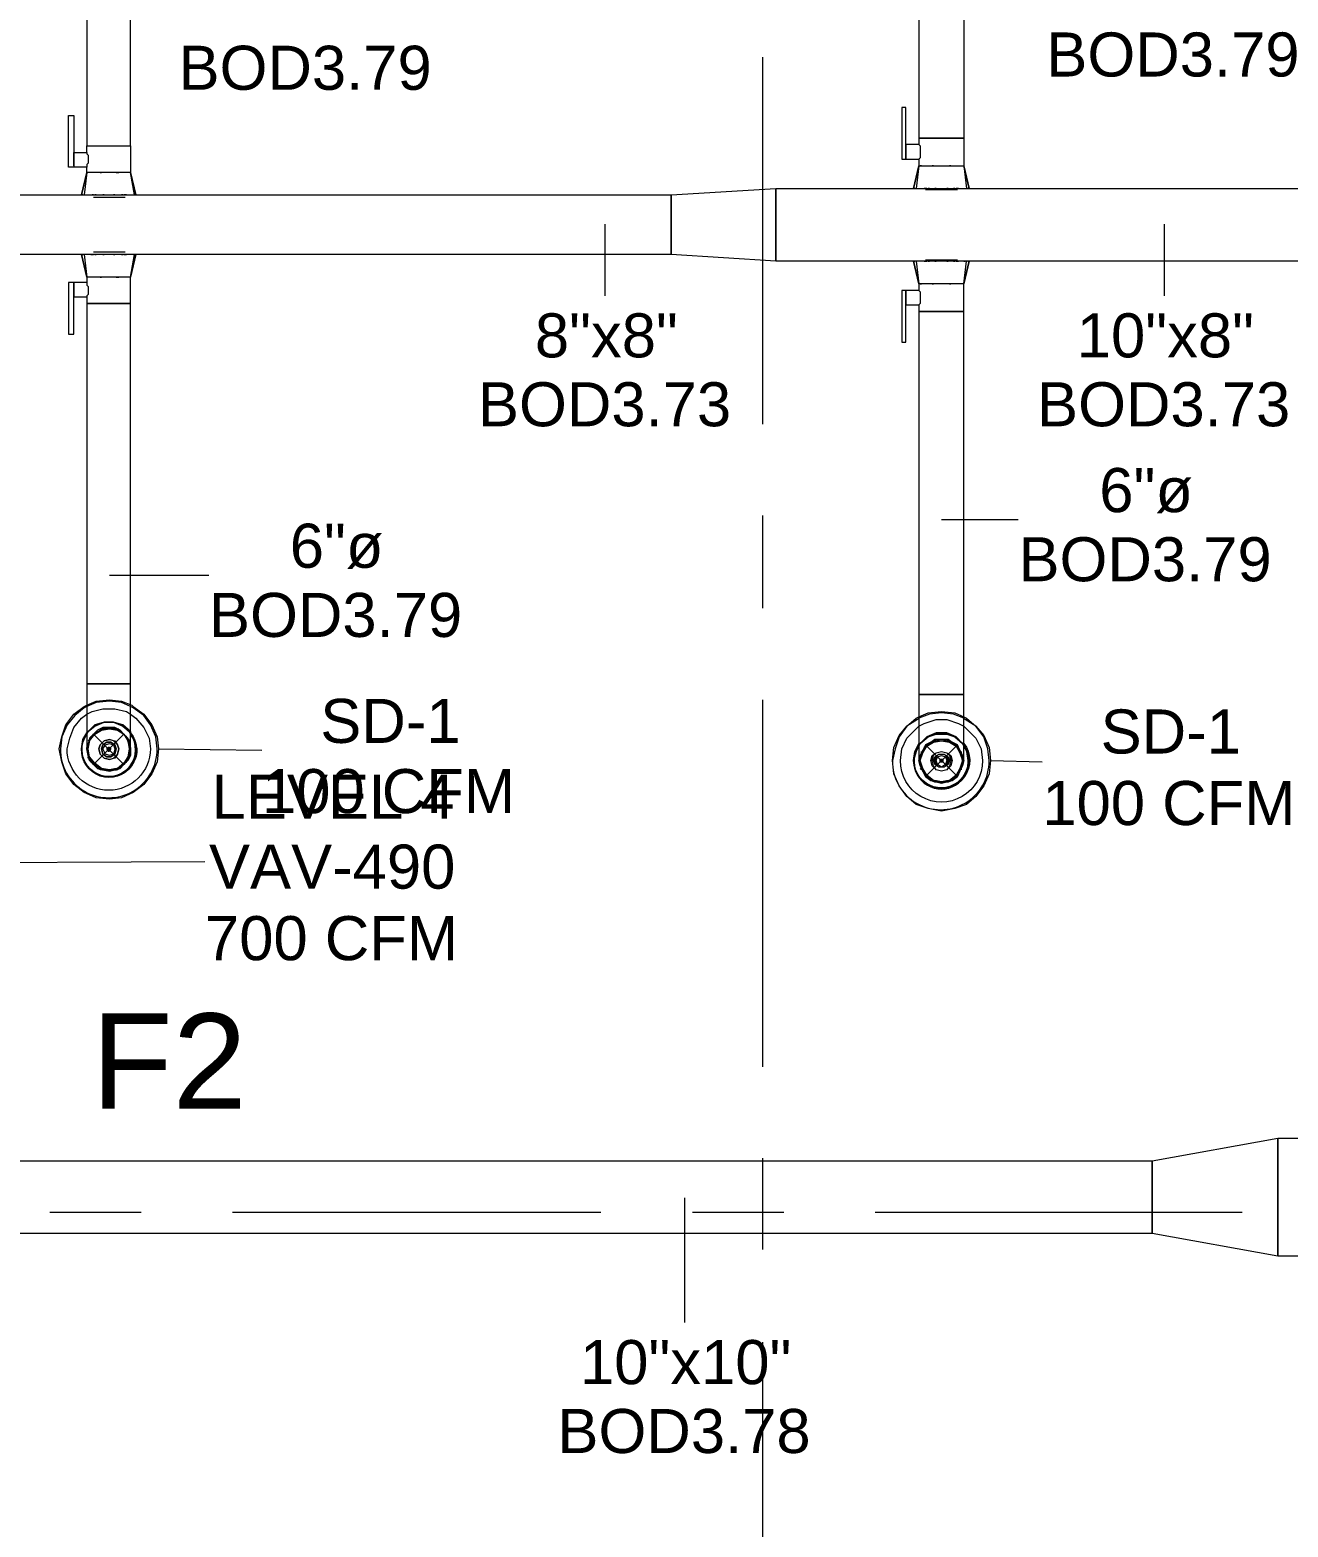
# Model space of a CAD drawing. Header units: metres. Extents: x 29 to 268, y -7 to 151.
# Drawn here: x 44.17 to 48.52, y 14.52 to 19.7 of the extents above; entities that cross this region are included whole.
import ezdxf

# ---------------------------------------------------------------- set-up
doc = ezdxf.new("R2010")
doc.units = ezdxf.units.M
doc.layers.add('HVAC - Ductos', color=5, linetype='Continuous', lineweight=50)
doc.layers.add('PDF2_Geometry', color=7, linetype='Continuous', true_color=0xaaaaaa)
doc.layers.add('PDF2_Text', color=7, linetype='Continuous')
doc.styles.add('PDF Arial-BoldMT-Identity-H', font='arial.ttf')
doc.styles.add('PDF Helvetica', font='')
doc.styles.get('PDF Helvetica').set_extended_font_data('Helvetica')

msp = doc.modelspace()

# ---------------------------------------------------------------- linework, layer by layer
at = {"layer": 'HVAC - Ductos', "lineweight": 0}
for points in [[(47.4024, 20.662), (47.4024, 19.3236), (47.3978, 19.3236), (47.3886, 19.3236), (47.3795, 19.3236), (47.3612, 19.3236), (47.3428, 19.3236), (47.3245, 19.3236), (47.3062, 19.3236), (47.2878, 19.3236), (47.2695, 19.3236), (47.2603, 19.3236), (47.2512, 19.3236), (47.2466, 19.3236), (47.2466, 19.3007), (47.2008, 19.3007), (47.2008, 19.2961), (47.2008, 19.2915), (47.2008, 19.2869), (47.2008, 19.2824), (47.2008, 19.2732), (47.2008, 19.2686), (47.2008, 19.264), (47.2008, 19.2594), (47.2008, 19.2548), (47.2008, 19.2503), (47.2008, 19.429), (47.187, 19.429), (47.187, 19.2503), (47.2008, 19.2503), (47.2466, 19.2503), (47.2466, 19.2274), (47.2512, 19.2274), (47.2558, 19.2274), (47.2603, 19.2274), (47.2695, 19.2274), (47.2878, 19.2274), (47.3062, 19.2274), (47.3245, 19.2274), (47.3428, 19.2274), (47.3612, 19.2274), (47.3795, 19.2274), (47.3886, 19.2274), (47.3932, 19.2274), (47.3978, 19.2274), (47.4024, 19.2274), (47.4208, 19.1494), (47.4162, 19.1494)], [(47.2466, 20.662), (47.2466, 19.3236), (47.2512, 19.3236), (47.2603, 19.3236), (47.2695, 19.3236), (47.2878, 19.3236), (47.3062, 19.3236), (47.3245, 19.3236), (47.3428, 19.3236), (47.3612, 19.3236), (47.3795, 19.3236), (47.3886, 19.3236), (47.3978, 19.3236), (47.4024, 19.3236), (47.4024, 19.2274), (47.4116, 19.1494)], [(44.3224, 19.2274), (44.3224, 19.2319), (44.3224, 19.2365), (44.3224, 19.2457), (44.3224, 19.2503), (44.3224, 19.2548), (44.3224, 19.264), (44.3224, 19.2686), (44.3224, 19.2732), (44.3682, 19.2732), (44.3682, 19.2961), (44.3728, 19.2961), (44.3774, 19.2961), (44.3911, 19.2961), (44.4049, 19.2961), (44.4232, 19.2961), (44.4461, 19.2961), (44.4644, 19.2961), (44.4828, 19.2961), (44.4965, 19.2961), (44.5103, 19.2961), (44.5195, 19.2961), (44.5195, 19.2045), (44.5149, 19.2045), (44.5103, 19.2045), (44.4965, 19.2045), (44.4828, 19.2045), (44.4644, 19.2045), (44.4461, 19.2045), (44.4232, 19.2045), (44.4049, 19.2045), (44.3911, 19.2045), (44.3774, 19.2045), (44.3728, 19.2045), (44.3682, 19.2045), (44.3682, 19.2228), (44.3224, 19.2228), (44.304, 19.2228), (44.304, 19.4015), (44.3224, 19.4015), (44.3224, 19.2228)], [(44.3682, 19.2732), (44.3682, 19.2686), (44.3728, 19.264), (44.3728, 19.2548), (44.3728, 19.2457), (44.3728, 19.2365), (44.3682, 19.2319), (44.3682, 19.2274), (44.3682, 19.2228)], [(47.2466, 19.3007), (47.2512, 19.2961), (47.2512, 19.2869), (47.2512, 19.2778), (47.2512, 19.2732), (47.2512, 19.264), (47.2512, 19.2548), (47.2466, 19.2503)], [(47.2282, 19.1494), (47.2466, 19.2274), (47.2282, 19.1494)], [(47.2466, 19.2274), (47.2374, 19.1494), (47.242, 19.1494), (47.2512, 19.1494), (47.2695, 19.1494), (47.2924, 19.1494), (47.3108, 19.1494), (47.3336, 19.1494), (47.3566, 19.1494), (47.3795, 19.1494), (47.3978, 19.1494), (47.407, 19.1494), (47.4162, 19.1494), (47.4208, 19.1494), (47.4024, 19.2274)], [(44.3499, 19.1265), (44.3682, 19.2045), (44.3499, 19.1265)], [(44.3682, 19.2045), (44.359, 19.1265), (44.3682, 19.1265)], [(44.3728, 19.2045), (44.3728, 19.2045)], [(44.3728, 19.2045), (44.3728, 19.2045)], [(44.5195, 19.1265), (44.5286, 19.1265), (44.5332, 19.1265), (44.5378, 19.1265), (44.5195, 19.2045), (44.5378, 19.1265)], [(44.5332, 19.1265), (44.5195, 19.2045)], [(44.382, 18.9203), (44.3911, 18.9203), (44.0428, 18.9203), (44.0428, 19.1265), (44.3911, 19.1265), (44.3865, 19.1265)], [(44.3728, 19.1265), (44.3911, 19.1265), (44.4094, 19.1265), (44.4324, 19.1265), (44.4553, 19.1265), (44.4782, 19.1265), (44.5011, 19.1265), (44.5149, 19.1265)], [(44.5011, 19.1174), (44.4782, 19.1174), (44.4553, 19.1174), (44.4324, 19.1174), (44.4094, 19.1174), (44.3911, 19.1174)], [(44.4003, 19.1265), (44.3957, 19.1265)], [(44.4278, 19.1265), (44.4232, 19.1265)], [(44.4644, 19.1265), (44.4598, 19.1265)], [(44.492, 19.1265), (44.4874, 19.1265)], [(44.5057, 19.1265), (44.4965, 19.1265), (46.3894, 19.1265), (46.3894, 18.9203), (44.4965, 18.9203), (44.5057, 18.9203)], [(44.5378, 19.1265), (44.5378, 19.1265)], [(47.2695, 18.8974), (46.7516, 18.8974), (46.7516, 19.1494), (47.2695, 19.1494)], [(47.2741, 19.1494), (47.2649, 19.1494)], [(47.3795, 19.1449), (47.3566, 19.1449), (47.3336, 19.1449), (47.3108, 19.1449), (47.2924, 19.1449), (47.2695, 19.1449)], [(47.2832, 19.1494), (47.2786, 19.1494)], [(47.3062, 19.1494), (47.3016, 19.1494)], [(47.3474, 19.1494), (47.3428, 19.1494)], [(47.3703, 19.1494), (47.3658, 19.1494)], [(47.384, 19.1494), (47.3749, 19.1494)], [(47.3795, 19.1494), (48.6354, 19.1494), (48.6354, 18.8974), (47.3795, 18.8974)], [(46.1603, 19.0257), (46.1603, 18.7782)], [(48.0945, 19.0257), (48.0945, 18.7782)], [(44.5195, 18.8423), (44.5149, 18.8423), (44.5103, 18.8423), (44.4965, 18.8423), (44.4828, 18.8423), (44.4644, 18.8423), (44.4461, 18.8423), (44.4232, 18.8423), (44.4049, 18.8423), (44.3911, 18.8423), (44.3774, 18.8423), (44.3728, 18.8423), (44.3682, 18.8423), (44.3682, 18.824), (44.3224, 18.824), (44.304, 18.824), (44.304, 18.6453), (44.3224, 18.6453), (44.3224, 18.824), (44.3224, 18.8195), (44.3224, 18.8149), (44.3224, 18.8103), (44.3224, 18.8057), (44.3224, 18.7965), (44.3224, 18.7919), (44.3224, 18.7828), (44.3224, 18.7782), (44.3224, 18.7736), (44.3682, 18.7736), (44.3682, 18.7507), (44.3728, 18.7507), (44.3774, 18.7507), (44.3911, 18.7507), (44.4049, 18.7507), (44.4232, 18.7507), (44.4461, 18.7507), (44.4644, 18.7507), (44.4828, 18.7507), (44.4965, 18.7507), (44.5103, 18.7507), (44.5195, 18.7507), (44.5195, 18.8423), (44.5332, 18.9203)], [(44.3682, 18.9203), (44.359, 18.9203), (44.3545, 18.9203), (44.3499, 18.9203), (44.3545, 18.9203)], [(44.3499, 18.9203), (44.3682, 18.8423), (44.3499, 18.9203)], [(44.359, 18.9203), (44.3682, 18.8423)], [(44.5149, 18.9203), (44.5011, 18.9203), (44.4782, 18.9203), (44.4553, 18.9203), (44.4324, 18.9203), (44.4094, 18.9203), (44.3911, 18.9203), (44.3728, 18.9203)], [(44.3911, 18.9295), (44.4094, 18.9295), (44.4324, 18.9295), (44.4553, 18.9295), (44.4782, 18.9295), (44.5011, 18.9295)], [(44.3957, 18.9203), (44.4003, 18.9203)], [(44.4232, 18.9203), (44.4278, 18.9203)], [(44.4598, 18.9203), (44.4644, 18.9203)], [(44.4874, 18.9203), (44.492, 18.9203)], [(44.5378, 18.9203), (44.5195, 18.8423), (44.5378, 18.9203), (44.5332, 18.9203), (44.5286, 18.9203), (44.5195, 18.9203)], [(44.5241, 18.9203), (44.5241, 18.9203)], [(44.5378, 18.9203), (44.5378, 18.9203)], [(47.4024, 18.8195), (47.3978, 18.8195), (47.3932, 18.8195), (47.3886, 18.8195), (47.3795, 18.8195), (47.3612, 18.8195), (47.3428, 18.8195), (47.3245, 18.8195), (47.3062, 18.8195), (47.2878, 18.8195), (47.2695, 18.8195), (47.2603, 18.8195), (47.2558, 18.8195), (47.2512, 18.8195), (47.2466, 18.8195), (47.2466, 18.7965), (47.2008, 18.7965), (47.187, 18.7965), (47.187, 18.6178), (47.2008, 18.6178), (47.2008, 18.7965), (47.2008, 18.7919), (47.2008, 18.7828), (47.2008, 18.7782), (47.2008, 18.7736), (47.2008, 18.7645), (47.2008, 18.7599), (47.2008, 18.7553), (47.2008, 18.7507), (47.2008, 18.7461), (47.2466, 18.7461), (47.2466, 18.7232), (47.2512, 18.7232), (47.2603, 18.7232), (47.2695, 18.7232), (47.2878, 18.7232), (47.3062, 18.7232), (47.3245, 18.7232), (47.3428, 18.7232), (47.3612, 18.7232), (47.3795, 18.7232), (47.3886, 18.7232), (47.3978, 18.7232), (47.4024, 18.7232), (47.4024, 18.8195), (47.4116, 18.8974), (47.407, 18.8974), (47.3978, 18.8974), (47.3795, 18.8974), (47.3566, 18.8974), (47.3336, 18.8974), (47.3108, 18.8974), (47.2924, 18.8974), (47.2695, 18.8974), (47.2512, 18.8974), (47.242, 18.8974), (47.2328, 18.8974), (47.2282, 18.8974), (47.2328, 18.8974)], [(47.2282, 18.8974), (47.2466, 18.8195), (47.2282, 18.8974)], [(47.2374, 18.8974), (47.2466, 18.8195)], [(47.2649, 18.8974), (47.2741, 18.8974)], [(47.2695, 18.9019), (47.2924, 18.9019), (47.3108, 18.9019), (47.3336, 18.9019), (47.3566, 18.9019), (47.3795, 18.9019)], [(47.2786, 18.8974), (47.2832, 18.8974)], [(47.3016, 18.8974), (47.3062, 18.8974)], [(47.3428, 18.8974), (47.3474, 18.8974)], [(47.3658, 18.8974), (47.3703, 18.8974)], [(47.3749, 18.8974), (47.384, 18.8974)], [(47.4024, 18.8974), (47.407, 18.8974)], [(44.3682, 18.824), (44.3682, 18.8195), (44.3682, 18.8149), (44.3728, 18.8103), (44.3728, 18.8011), (44.3728, 18.7919), (44.3728, 18.7828), (44.3682, 18.7782), (44.3682, 18.7736)], [(44.3728, 18.8423), (44.3728, 18.8423)], [(44.3728, 18.8423), (44.3728, 18.8423)], [(47.2466, 18.7965), (47.2512, 18.7919), (47.2512, 18.7828), (47.2512, 18.7782), (47.2512, 18.7691), (47.2512, 18.7599), (47.2512, 18.7507), (47.2466, 18.7461)], [(47.3245, 18.0036), (47.5903, 18.0036)], [(44.4461, 17.8111), (44.7899, 17.8111)], [(44.5195, 17.2107), (44.5195, 17.2153), (44.5195, 17.2336), (44.5195, 17.2657), (44.5195, 17.3023), (44.5195, 17.3527), (44.5195, 17.4032), (44.5195, 17.4353), (44.5103, 17.4353), (44.4965, 17.4353), (44.4828, 17.4353), (44.4644, 17.4353), (44.4461, 17.4353), (44.4232, 17.4353), (44.4049, 17.4353), (44.3911, 17.4353), (44.3774, 17.4353), (44.3728, 17.4353), (44.3682, 17.4353), (44.3682, 17.3849), (44.3682, 17.3344), (44.3682, 17.2886), (44.3682, 17.2519), (44.3682, 17.2244), (44.3682, 17.2107)], [(44.5241, 17.3619), (44.5286, 17.3573), (44.5652, 17.3298), (44.5928, 17.2932), (44.6111, 17.2519), (44.6157, 17.2107), (44.6111, 17.1649), (44.5928, 17.1236), (44.5652, 17.0869), (44.5286, 17.0594), (44.4874, 17.0411), (44.4461, 17.0365), (44.4003, 17.0411), (44.359, 17.0594), (44.3224, 17.0869), (44.2948, 17.1236), (44.2811, 17.1649), (44.272, 17.2107), (44.2811, 17.2519), (44.2948, 17.2932), (44.3224, 17.3298), (44.359, 17.3573), (44.3682, 17.3619)], [(44.3682, 17.3619), (44.4003, 17.3757), (44.4461, 17.3803), (44.4874, 17.3757), (44.5241, 17.3619)], [(44.5195, 17.3573), (44.4874, 17.3711), (44.4461, 17.3757), (44.4003, 17.3711), (44.3682, 17.3573)], [(47.4024, 17.1695), (47.4024, 17.174), (47.4024, 17.1923), (47.4024, 17.2244), (47.4024, 17.2657), (47.4024, 17.3115), (47.4024, 17.3619), (47.4024, 17.3986), (47.3978, 17.3986), (47.3886, 17.3986), (47.3795, 17.3986), (47.3612, 17.3986), (47.3428, 17.3986), (47.3245, 17.3986), (47.3062, 17.3986), (47.2878, 17.3986), (47.2695, 17.3986), (47.2603, 17.3986), (47.2512, 17.3986), (47.2466, 17.3986), (47.2466, 17.3436), (47.2466, 17.2932), (47.2466, 17.2473), (47.2466, 17.2107), (47.2466, 17.1877), (47.2466, 17.1695)], [(44.3682, 17.3298), (44.3865, 17.339), (44.4232, 17.3482), (44.4644, 17.3482), (44.5057, 17.339), (44.5195, 17.3298)], [(47.2466, 17.3161), (47.242, 17.3115), (47.2053, 17.2886), (47.1778, 17.2519), (47.164, 17.2107), (47.1549, 17.1695), (47.1595, 17.2153), (47.1778, 17.2565), (47.2053, 17.2886), (47.2374, 17.3161), (47.2466, 17.3207)], [(47.2466, 17.3207), (47.2786, 17.3344), (47.3245, 17.339), (47.3703, 17.3344), (47.4024, 17.3207)], [(47.4024, 17.3161), (47.3658, 17.3298), (47.3245, 17.3344), (47.2832, 17.3298), (47.2466, 17.3161)], [(47.2466, 17.2886), (47.2649, 17.2977), (47.3062, 17.3115), (47.3428, 17.3115), (47.384, 17.2977), (47.4024, 17.2886)], [(44.5195, 17.2153), (44.5195, 17.229), (44.5103, 17.2473), (44.4965, 17.2611), (44.4828, 17.2749), (44.4644, 17.284), (44.4461, 17.284), (44.4232, 17.284), (44.4049, 17.2749), (44.3911, 17.2611), (44.3774, 17.2473), (44.3728, 17.229), (44.3682, 17.2153)], [(44.3774, 17.2382), (44.3911, 17.2611), (44.414, 17.2749)], [(44.414, 17.2795), (44.4186, 17.2795)], [(44.414, 17.2795), (44.414, 17.2795)], [(44.4232, 17.2795), (44.4461, 17.284), (44.469, 17.2795), (44.4736, 17.2795), (44.4782, 17.2795)], [(44.4736, 17.2749), (44.4965, 17.2611), (44.5103, 17.2382)], [(44.3728, 17.2382), (44.3774, 17.2427)], [(44.3728, 17.2382), (44.3728, 17.2382)], [(44.3774, 17.1832), (44.3728, 17.2107), (44.3774, 17.2336)], [(44.5149, 17.2427), (44.5149, 17.2382), (44.5149, 17.2336), (44.5195, 17.2107), (44.5149, 17.1832)], [(44.6157, 17.2107), (44.9732, 17.2061)], [(47.3978, 17.174), (47.3978, 17.1877), (47.3978, 17.1695), (47.3978, 17.1511), (47.3886, 17.1327), (47.3749, 17.1145), (47.3612, 17.1053), (47.3428, 17.0961), (47.3245, 17.0961), (47.3062, 17.0961), (47.2878, 17.1053), (47.2741, 17.1145), (47.2603, 17.1327), (47.2512, 17.1511), (47.2512, 17.1695), (47.2512, 17.1877), (47.2603, 17.2061), (47.2741, 17.2199), (47.2878, 17.2336), (47.3062, 17.2382), (47.3245, 17.2427), (47.3428, 17.2382), (47.3612, 17.2336), (47.3749, 17.2199), (47.3886, 17.2061), (47.3978, 17.1877), (47.3886, 17.2061), (47.3795, 17.2244), (47.3612, 17.2336), (47.3428, 17.2427), (47.3245, 17.2427), (47.3062, 17.2427), (47.2878, 17.2336), (47.2695, 17.2244), (47.2603, 17.2061), (47.2512, 17.1877), (47.2512, 17.174)], [(47.3932, 17.1419), (47.3978, 17.1695), (47.3886, 17.1419), (47.3749, 17.119), (47.352, 17.1007), (47.3245, 17.0961), (47.297, 17.1007), (47.2741, 17.119), (47.2603, 17.1419), (47.2512, 17.1695), (47.2603, 17.1969), (47.2741, 17.2199), (47.297, 17.2336), (47.3245, 17.2382), (47.352, 17.2336), (47.3749, 17.2199), (47.3886, 17.1969), (47.3978, 17.1695), (47.3932, 17.1923)], [(47.2558, 17.1969), (47.2558, 17.2015)], [(47.2558, 17.1969), (47.2558, 17.1969)], [(47.2603, 17.2015), (47.2741, 17.2199), (47.2924, 17.2336)], [(47.2924, 17.2382), (47.297, 17.2382)], [(47.297, 17.2382), (47.297, 17.2382)], [(47.3016, 17.2382), (47.3245, 17.2427), (47.3474, 17.2382)], [(47.352, 17.2382), (47.3566, 17.2382)], [(47.352, 17.2382), (47.352, 17.2382)], [(47.3566, 17.2336), (47.3749, 17.2199), (47.3886, 17.2015)], [(47.3932, 17.2015), (47.3932, 17.1969)], [(47.3932, 17.1969), (47.3932, 17.1969)], [(44.3774, 17.1786), (44.3728, 17.1786), (44.3728, 17.1832)], [(44.414, 17.1419), (44.3911, 17.1557), (44.3774, 17.1786)], [(44.3911, 17.1557), (44.3911, 17.1557)], [(44.5103, 17.1786), (44.4965, 17.1557), (44.4736, 17.1419)], [(44.4965, 17.1557), (44.4965, 17.1557)], [(44.5149, 17.1832), (44.5149, 17.1786)], [(47.2558, 17.1419), (47.2512, 17.1695), (47.2558, 17.1923)], [(47.494, 17.1695), (47.6728, 17.1649)], [(44.4186, 17.1373), (44.414, 17.1373), (44.414, 17.1419)], [(44.469, 17.1419), (44.4461, 17.1373), (44.4186, 17.1419)], [(44.4782, 17.1419), (44.4736, 17.1373), (44.469, 17.1373)], [(47.2558, 17.1373), (47.2512, 17.1419)], [(47.2924, 17.1007), (47.2741, 17.1145), (47.2603, 17.1373)], [(47.2878, 17.1007), (47.2878, 17.1007)], [(47.297, 17.0961), (47.2924, 17.1007)], [(47.3474, 17.1007), (47.3245, 17.0961), (47.3016, 17.1007)], [(47.3566, 17.1007), (47.352, 17.0961)], [(47.3886, 17.1373), (47.3749, 17.1145), (47.3566, 17.1007)], [(47.3932, 17.1419), (47.3932, 17.1373)], [(43.754, 16.8165), (44.7761, 16.8211)], [(58.4346, 15.4553), (48.4886, 15.4553), (48.4886, 15.8631), (58.4346, 15.8631)], [(46.4353, 15.6569), (46.4353, 15.2261)]]:
    msp.add_lwpolyline(points, dxfattribs=at)
for points in [[(44.3682, 19.2961), (44.3728, 19.2961), (44.3774, 19.2961), (44.3911, 19.2961), (44.4049, 19.2961), (44.4232, 19.2961), (44.4461, 19.2961), (44.4644, 19.2961), (44.4828, 19.2961), (44.4965, 19.2961), (44.5103, 19.2961), (44.5195, 19.2961), (44.5195, 20.607), (44.5103, 20.607), (44.4965, 20.607), (44.4828, 20.607), (44.4644, 20.607), (44.4461, 20.607), (44.4232, 20.607), (44.4049, 20.607), (44.3911, 20.607), (44.3774, 20.607), (44.3728, 20.607), (44.3682, 20.607)], [(47.2558, 19.2274), (47.2512, 19.2274)], [(47.297, 19.2274), (47.2924, 19.2274)], [(47.3566, 19.2274), (47.352, 19.2274)], [(44.4186, 19.2045), (44.414, 19.2045)], [(44.4782, 19.2045), (44.4736, 19.2045), (44.469, 19.2045), (44.4736, 19.2045)], [(44.3499, 19.1265), (44.3545, 19.1265)], [(46.7516, 18.8974), (46.3894, 18.9203), (46.3894, 19.1265), (46.7516, 19.1494)], [(47.2282, 19.1494), (47.2328, 19.1494)], [(47.4208, 18.8974), (47.4024, 18.8195), (47.4208, 18.8974), (47.4162, 18.8974)], [(44.414, 18.8423), (44.4186, 18.8423)], [(44.469, 18.8423), (44.4736, 18.8423), (44.4782, 18.8423), (44.4736, 18.8423)], [(47.2512, 18.8195), (47.2558, 18.8195)], [(47.2924, 18.8195), (47.297, 18.8195)], [(47.352, 18.8195), (47.3566, 18.8195)], [(44.5195, 18.7507), (44.5103, 18.7507), (44.4965, 18.7507), (44.4828, 18.7507), (44.4644, 18.7507), (44.4461, 18.7507), (44.4232, 18.7507), (44.4049, 18.7507), (44.3911, 18.7507), (44.3774, 18.7507), (44.3728, 18.7507), (44.3682, 18.7507), (44.3682, 17.4353), (44.3728, 17.4353), (44.3774, 17.4353), (44.3911, 17.4353), (44.4049, 17.4353), (44.4232, 17.4353), (44.4461, 17.4353), (44.4644, 17.4353), (44.4828, 17.4353), (44.4965, 17.4353), (44.5103, 17.4353), (44.5195, 17.4353)], [(47.4024, 18.7232), (47.3978, 18.7232), (47.3886, 18.7232), (47.3795, 18.7232), (47.3612, 18.7232), (47.3428, 18.7232), (47.3245, 18.7232), (47.3062, 18.7232), (47.2878, 18.7232), (47.2695, 18.7232), (47.2603, 18.7232), (47.2512, 18.7232), (47.2466, 18.7232), (47.2466, 17.3986), (47.2512, 17.3986), (47.2603, 17.3986), (47.2695, 17.3986), (47.2878, 17.3986), (47.3062, 17.3986), (47.3245, 17.3986), (47.3428, 17.3986), (47.3612, 17.3986), (47.3795, 17.3986), (47.3886, 17.3986), (47.3978, 17.3986), (47.4024, 17.3986)], [(44.3728, 17.2703), (44.3957, 17.2932), (44.4278, 17.3023), (44.4598, 17.3023), (44.492, 17.2932), (44.5195, 17.2703), (44.5195, 17.2657), (44.5195, 17.2703), (44.492, 17.2932), (44.4598, 17.3023), (44.4278, 17.3023), (44.3957, 17.2932), (44.3728, 17.2703), (44.3682, 17.2657)], [(44.5149, 17.2703), (44.492, 17.2886), (44.4598, 17.3023), (44.4278, 17.3023), (44.3957, 17.2886), (44.3728, 17.2703), (44.3682, 17.2611), (44.3728, 17.2703), (44.3957, 17.2886), (44.4278, 17.3023), (44.4598, 17.3023), (44.492, 17.2886), (44.5149, 17.2703), (44.5195, 17.2611)], [(44.3682, 17.2657), (44.3545, 17.2427), (44.3499, 17.2107), (44.3545, 17.2427)], [(44.5149, 17.1877), (44.5103, 17.174), (44.4965, 17.1557), (44.4828, 17.1465), (44.4644, 17.1373), (44.4461, 17.1373), (44.4278, 17.1373), (44.4094, 17.1465), (44.3911, 17.1557), (44.382, 17.174), (44.3728, 17.1877), (44.3728, 17.2107), (44.3728, 17.229), (44.382, 17.2473), (44.3911, 17.2611), (44.4094, 17.2703), (44.4278, 17.2795), (44.4461, 17.284), (44.4644, 17.2795), (44.4828, 17.2703), (44.4965, 17.2611), (44.5103, 17.2473), (44.5149, 17.229), (44.5195, 17.2107)], [(44.5103, 17.1832), (44.4965, 17.1603), (44.4736, 17.1419), (44.4461, 17.1373), (44.4186, 17.1419), (44.3957, 17.1603), (44.3774, 17.1832), (44.3728, 17.2107), (44.3774, 17.2382), (44.3957, 17.2611), (44.4186, 17.2749), (44.4461, 17.2795), (44.4736, 17.2749), (44.4965, 17.2611), (44.5103, 17.2382), (44.5149, 17.2107)], [(47.2466, 17.2199), (47.2512, 17.229), (47.2786, 17.2519), (47.3062, 17.2611), (47.3428, 17.2611), (47.3703, 17.2519), (47.3978, 17.229), (47.3749, 17.2519), (47.3428, 17.2657), (47.3062, 17.2657), (47.2741, 17.2519), (47.2512, 17.229), (47.2466, 17.229), (47.2512, 17.229)], [(47.3978, 17.229), (47.3703, 17.2519), (47.3428, 17.2611), (47.3062, 17.2611), (47.2786, 17.2519), (47.2512, 17.229), (47.2741, 17.2519), (47.3062, 17.2657), (47.3428, 17.2657), (47.3749, 17.2519), (47.3978, 17.229), (47.4024, 17.229), (47.3978, 17.229), (47.4024, 17.2199)], [(44.5195, 17.2107), (44.5195, 17.1877), (44.5103, 17.1695), (44.4965, 17.1557), (44.4828, 17.1419), (44.4644, 17.1373), (44.4461, 17.1327), (44.4232, 17.1373), (44.4049, 17.1419), (44.3911, 17.1557), (44.3774, 17.1695), (44.3728, 17.1877), (44.3682, 17.2107), (44.3682, 17.2153), (44.3682, 17.2107), (44.3728, 17.1877), (44.3774, 17.1695), (44.3911, 17.1557), (44.4049, 17.1419), (44.4232, 17.1373), (44.4461, 17.1327), (44.4644, 17.1373), (44.4828, 17.1419), (44.4965, 17.1557), (44.5103, 17.1695), (44.5195, 17.1877), (44.5195, 17.2107), (44.5195, 17.2153)], [(44.414, 17.2244), (44.4094, 17.2107), (44.414, 17.2244), (44.4278, 17.2382), (44.4461, 17.2427), (44.4644, 17.2382), (44.4736, 17.2244), (44.4782, 17.2107), (44.4736, 17.2244), (44.4598, 17.2382), (44.4461, 17.2427), (44.4278, 17.2382)], [(44.4736, 17.1923), (44.4782, 17.2107), (44.4736, 17.1923), (44.4644, 17.1786), (44.4461, 17.174), (44.4278, 17.1786), (44.414, 17.1923), (44.4094, 17.2107), (44.414, 17.1923), (44.4278, 17.1786), (44.4461, 17.174), (44.4598, 17.1786)], [(44.4232, 17.2244), (44.4186, 17.2107), (44.4232, 17.2244), (44.437, 17.2336), (44.4507, 17.2336), (44.4644, 17.2244), (44.469, 17.2107), (44.4644, 17.2244), (44.4507, 17.2336), (44.437, 17.2336)], [(44.4644, 17.1923), (44.469, 17.2107), (44.4644, 17.1923), (44.4507, 17.1832), (44.437, 17.1832), (44.4232, 17.1923), (44.4186, 17.2107), (44.4232, 17.1923), (44.437, 17.1832), (44.4507, 17.1832)], [(44.4598, 17.1923), (44.4461, 17.1877), (44.4324, 17.1923), (44.4232, 17.2107), (44.4324, 17.2244), (44.4461, 17.229), (44.4598, 17.2244), (44.4644, 17.2107)], [(44.4461, 17.2061), (44.4507, 17.2107), (44.4461, 17.2015), (44.4415, 17.2015), (44.437, 17.2107), (44.4415, 17.2153), (44.4461, 17.2153), (44.4507, 17.2107), (44.4461, 17.2153), (44.4415, 17.2153), (44.4415, 17.2107), (44.4415, 17.2061)], [(47.2466, 17.229), (47.2328, 17.2015), (47.2282, 17.1695), (47.2328, 17.2015)], [(47.3566, 17.1511), (47.3428, 17.1373), (47.3245, 17.1327), (47.3062, 17.1373), (47.2924, 17.1511), (47.2878, 17.1695), (47.2924, 17.1877), (47.3062, 17.1969), (47.3245, 17.2015), (47.3428, 17.1969), (47.3566, 17.1877), (47.3612, 17.1695)], [(47.352, 17.1511), (47.3428, 17.1373), (47.3245, 17.1327), (47.3062, 17.1373), (47.297, 17.1511), (47.2924, 17.1695), (47.297, 17.1877), (47.3062, 17.1969), (47.3245, 17.2015), (47.3428, 17.1969), (47.352, 17.1877), (47.3566, 17.1695)], [(47.4024, 17.1695), (47.3978, 17.1511), (47.3886, 17.1327), (47.3795, 17.1145), (47.3612, 17.1007), (47.3428, 17.0961), (47.3245, 17.0915), (47.3062, 17.0961), (47.2878, 17.1007), (47.2695, 17.1145), (47.2603, 17.1327), (47.2512, 17.1511), (47.2466, 17.1695), (47.2512, 17.174), (47.2466, 17.1695), (47.2512, 17.1511), (47.2603, 17.1327), (47.2695, 17.1145), (47.2878, 17.1007), (47.3062, 17.0961), (47.3245, 17.0915), (47.3428, 17.0961), (47.3612, 17.1007), (47.3795, 17.1145), (47.3886, 17.1327), (47.3978, 17.1511), (47.4024, 17.1695), (47.3978, 17.174)], [(47.3474, 17.1557), (47.3336, 17.1465), (47.3153, 17.1465), (47.3016, 17.1557), (47.297, 17.1695), (47.3016, 17.1832), (47.3153, 17.1923), (47.3336, 17.1923), (47.3474, 17.1832), (47.352, 17.1695)], [(47.3428, 17.1557), (47.3336, 17.1465), (47.3153, 17.1465), (47.3062, 17.1557), (47.3016, 17.1695), (47.3062, 17.1832), (47.3153, 17.1923), (47.3336, 17.1923), (47.3428, 17.1832), (47.3474, 17.1695)], [(47.3382, 17.1557), (47.3245, 17.1465), (47.3108, 17.1557), (47.3062, 17.1695), (47.3108, 17.1832), (47.3245, 17.1877), (47.3382, 17.1832), (47.3428, 17.1695)], [(47.3199, 17.174), (47.3199, 17.1695), (47.3199, 17.174), (47.329, 17.174), (47.329, 17.1695), (47.329, 17.174)], [(47.329, 17.1649), (47.329, 17.1695), (47.329, 17.1649), (47.3199, 17.1649), (47.3199, 17.1695), (47.3199, 17.1649)], [(48.4886, 15.4553), (48.0532, 15.5331), (48.0532, 15.7853), (48.4886, 15.8631)], [(48.0532, 15.5331), (42.6999, 15.5331), (42.6999, 15.7853), (48.0532, 15.7853)]]:
    msp.add_lwpolyline(points, close=True, dxfattribs=at)
for points in [[(44.3682, 17.3573), (44.359, 17.3527), (44.327, 17.3253), (44.2994, 17.2932), (44.2811, 17.2519), (44.2765, 17.2107, 1.013808), (44.6111, 17.2107), (44.6066, 17.2519), (44.5882, 17.2932), (44.5652, 17.3253), (44.5286, 17.3527), (44.5195, 17.3573)], [(44.5195, 17.3298), (44.5378, 17.3161), (44.5652, 17.284), (44.5836, 17.2473), (44.5882, 17.2107, -0.99459), (44.2994, 17.2107), (44.3086, 17.2473), (44.3224, 17.284), (44.3499, 17.3161), (44.3682, 17.3298)], [(47.4024, 17.3207), (47.4116, 17.3161), (47.4436, 17.2886), (47.4712, 17.2565), (47.4895, 17.2153), (47.494, 17.1695), (47.4895, 17.1236), (47.4712, 17.0823), (47.4436, 17.0457), (47.4116, 17.0182), (47.3703, 17.0045), (47.3245, 16.9953), (47.2786, 17.0045), (47.2374, 17.0182), (47.2053, 17.0457), (47.1778, 17.0823), (47.1595, 17.1236), (47.1549, 17.1695, 1.014025), (47.4895, 17.1695), (47.4849, 17.2107), (47.4712, 17.2519), (47.4436, 17.2886), (47.407, 17.3115), (47.4024, 17.3161)], [(47.4024, 17.2886), (47.4162, 17.2749), (47.4436, 17.2473), (47.462, 17.2107), (47.4666, 17.1695, -1.008586), (47.1824, 17.1695), (47.187, 17.2107), (47.2053, 17.2473), (47.2328, 17.2749), (47.2466, 17.2886)]]:
    msp.add_lwpolyline(points, format="xyb", dxfattribs=at)
for points in [[(44.3499, 17.2107, 1.38794), (44.5195, 17.2611), (44.5332, 17.2427), (44.5378, 17.2107, -1.38794), (44.3682, 17.2611), (44.3545, 17.2427), (44.3499, 17.2107, 1.010201), (44.5424, 17.2107), (44.5332, 17.2427), (44.5195, 17.2657, -1.443019)], [(47.2282, 17.1695, 1.341313), (47.4024, 17.2199), (47.4116, 17.2015), (47.4162, 17.1695, -1.361616), (47.2466, 17.2199), (47.2374, 17.2015), (47.2282, 17.1695, 1.018626), (47.4208, 17.1695), (47.4162, 17.2015), (47.4024, 17.229, -1.386965)]]:
    msp.add_lwpolyline(points, format="xyb", close=True, dxfattribs=at)
at = {"layer": 'PDF2_Geometry', "lineweight": 0}
for points in [[(46.7057, 19.6032), (46.7057, 18.3336)], [(46.7057, 18.0173), (46.7057, 17.6965)], [(46.7057, 17.3803), (46.7057, 16.1107)], [(46.7057, 15.7944), (46.7057, 15.4781)], [(44.5561, 15.6065), (44.2399, 15.6065)], [(46.1466, 15.6065), (44.8724, 15.6065)], [(46.779, 15.6065), (46.4628, 15.6065)], [(48.3649, 15.6065), (47.0953, 15.6065)], [(46.7057, 15.1573), (46.7057, 13.8877)]]:
    msp.add_lwpolyline(points, dxfattribs=at)
at = {"layer": 'PDF2_Geometry', "color": 8, "lineweight": 0, "true_color": 0x808080}
for points in [[(44.5057, 17.2519), (44.469, 17.2795), (44.4232, 17.2795), (44.382, 17.2519), (44.3682, 17.2107), (44.382, 17.1649), (44.4232, 17.1373), (44.469, 17.1373), (44.5057, 17.1649), (44.5195, 17.2107)], [(47.384, 17.2153), (47.3474, 17.2427), (47.3016, 17.2427), (47.2649, 17.2153), (47.2466, 17.1695), (47.2649, 17.1236), (47.3016, 17.0961), (47.3474, 17.0961), (47.384, 17.1236), (47.4024, 17.1695)]]:
    msp.add_lwpolyline(points, close=True, dxfattribs=at)
for points in [[(44.3911, 17.2611), (44.4965, 17.1557)], [(44.4965, 17.2611), (44.3911, 17.1557)], [(47.2695, 17.2244), (47.3795, 17.1145)], [(47.3795, 17.2244), (47.2695, 17.1145)]]:
    msp.add_lwpolyline(points, dxfattribs=at)

# ---------------------------------------------------------------- texts
at = {"layer": 'PDF2_Text', "lineweight": 0, "char_height": 0.15247, "attachment_point": 4, "style": 'PDF Helvetica'}
for s, insert in [('BOD3.79', (47.6873, 19.6115)), ('BOD3.79', (44.6851, 19.5656)), ('8"x8"', (45.918, 18.6398)), ('10"x8"', (47.7927, 18.6398)), ('BOD3.73', (45.721, 18.4014)), ('BOD3.73', (47.6552, 18.4014)), ('6"ø', (47.8706, 18.1035)), ('6"ø', (45.0701, 17.911)), ('BOD3.79', (47.591, 17.8652)), ('BOD3.79', (44.7905, 17.6726)), ('SD-1', (45.1755, 17.306)), ('SD-1', (47.8752, 17.2693)), ('LEVEL 4', (44.7997, 17.0447)), ('100 CFM', (44.9738, 17.063)), ('100 CFM', (47.6735, 17.0218)), ('VAV-490', (44.7905, 16.8018)), ('700 CFM', (44.7767, 16.5543)), ('10"x10"', (46.0739, 15.0875)), ('BOD3.78', (45.9959, 14.8492))]:
    msp.add_mtext(s, dxfattribs=dict(at, insert=insert))
at = {"layer": 'PDF2_Text', "color": 232, "lineweight": 70, "true_color": 0xe91e64, "insert": (44.3833, 16.13), "char_height": 0.33001, "attachment_point": 4, "style": 'PDF Arial-BoldMT-Identity-H'}
msp.add_mtext('F2', dxfattribs=at)

doc.saveas('drawing.dxf')
